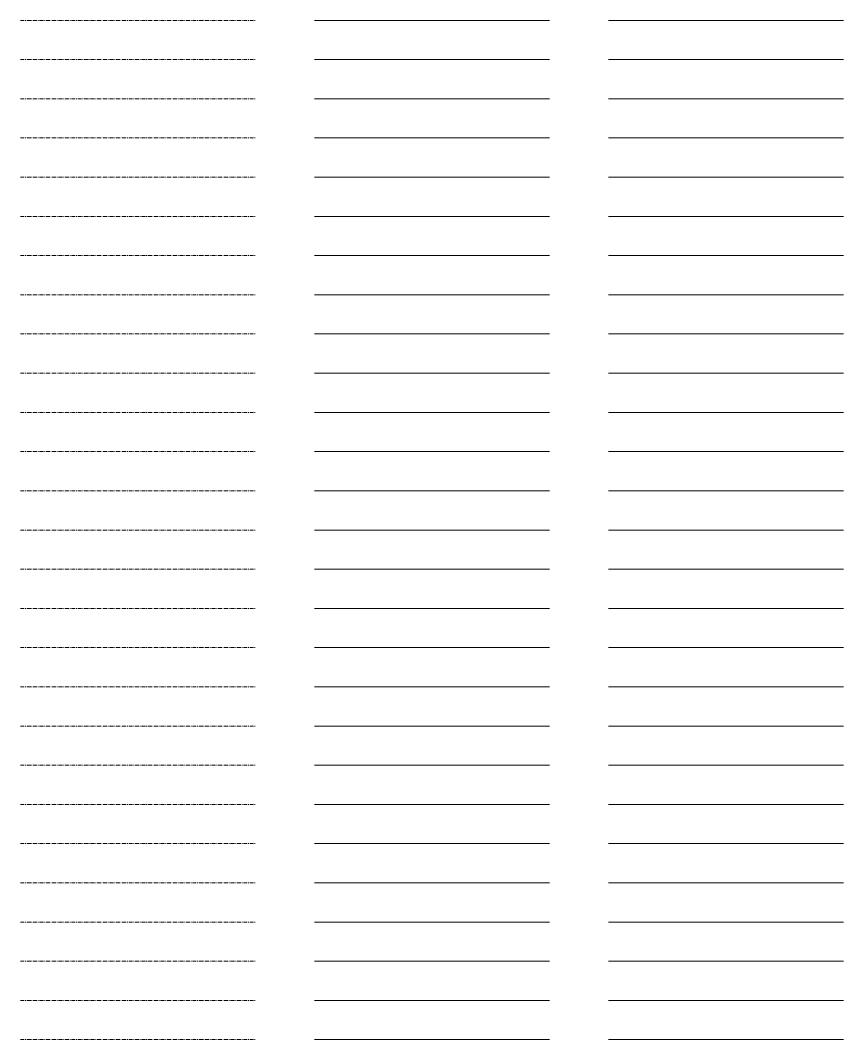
# Model space of a CAD drawing. Header units: metres. Extents: x -170 to 2070, y -13 to 17840.
# Drawn here: x 1650 to 2070, y 6680 to 7200 of the extents above; entities that cross this region are included whole.
import ezdxf
from ezdxf.lldxf.tags import DXFTag

# ---------------------------------------------------------------- set-up
doc = ezdxf.new("R2010")
doc.units = ezdxf.units.M
doc.linetypes.add('KL-VERLATEN-SO', pattern=[3.25, 2, -0.5, 0.25, -0.5])
for name, color, linetype, lineweight in [('B-OI-KL-ET_OV_DISTRIBUTIE_230 V_3x6Cu as6-(IN BEDRIJF)-G', 14, 'Continuous', 18), ('B-OI-KL-ET_OV_DISTRIBUTIE_230 V_3x6Cu as6-(RESERVE)-G', 14, 'KL-RESERVE-SO', 18), ('B-OI-KL-ET_OV_DISTRIBUTIE_230 V_3x6Cu as6-(VERLATEN)-G', 14, 'KL-VERLATEN-SO', 18), ('B-OI-KL-ET_OV_DISTRIBUTIE_230 V_4x10Cu as10-(IN BEDRIJF)-G', 14, 'Continuous', 18), ('B-OI-KL-ET_OV_DISTRIBUTIE_230 V_4x10Cu as10-(RESERVE)-G', 14, 'KL-RESERVE-SO', 18), ('B-OI-KL-ET_OV_DISTRIBUTIE_230 V_4x10Cu as10-(VERLATEN)-G', 14, 'KL-VERLATEN-SO', 18), ('B-OI-KL-ET_OV_DISTRIBUTIE_230 V_4x150Al 4x6Cu as50Cu-(IN BEDRIJF)-G', 14, 'Continuous', 18), ('B-OI-KL-ET_OV_DISTRIBUTIE_230 V_4x150Al 4x6Cu as50Cu-(RESERVE)-G', 14, 'KL-RESERVE-SO', 18), ('B-OI-KL-ET_OV_DISTRIBUTIE_230 V_4x150Al 4x6Cu as50Cu-(VERLATEN)-G', 14, 'KL-VERLATEN-SO', 18), ('B-OI-KL-ET_OV_DISTRIBUTIE_230 V_4x150Al as50Cu-(IN BEDRIJF)-G', 14, 'Continuous', 18), ('B-OI-KL-ET_OV_DISTRIBUTIE_230 V_4x150Al as50Cu-(RESERVE)-G', 14, 'KL-RESERVE-SO', 18), ('B-OI-KL-ET_OV_DISTRIBUTIE_230 V_4x150Al as50Cu-(VERLATEN)-G', 14, 'KL-VERLATEN-SO', 18), ('B-OI-KL-ET_OV_DISTRIBUTIE_230 V_4x16Cu as16-(IN BEDRIJF)-G', 14, 'Continuous', 18), ('B-OI-KL-ET_OV_DISTRIBUTIE_230 V_4x16Cu as16-(RESERVE)-G', 14, 'KL-RESERVE-SO', 18), ('B-OI-KL-ET_OV_DISTRIBUTIE_230 V_4x16Cu as16-(VERLATEN)-G', 14, 'KL-VERLATEN-SO', 18), ('B-OI-KL-ET_OV_DISTRIBUTIE_230 V_4x2.5Cu as2.5-(IN BEDRIJF)-G', 14, 'Continuous', 18), ('B-OI-KL-ET_OV_DISTRIBUTIE_230 V_4x2.5Cu as2.5-(RESERVE)-G', 14, 'KL-RESERVE-SO', 18), ('B-OI-KL-ET_OV_DISTRIBUTIE_230 V_4x2.5Cu as2.5-(VERLATEN)-G', 14, 'KL-VERLATEN-SO', 18), ('B-OI-KL-ET_OV_DISTRIBUTIE_230 V_4x50Al 4x2.5Cu as25Cu-(IN BEDRIJF)-G', 14, 'Continuous', 18), ('B-OI-KL-ET_OV_DISTRIBUTIE_230 V_4x50Al 4x2.5Cu as25Cu-(RESERVE)-G', 14, 'KL-RESERVE-SO', 18), ('B-OI-KL-ET_OV_DISTRIBUTIE_230 V_4x50Al 4x2.5Cu as25Cu-(VERLATEN)-G', 14, 'KL-VERLATEN-SO', 18), ('B-OI-KL-ET_OV_DISTRIBUTIE_230 V_4x6Cu as6-(IN BEDRIJF)-G', 14, 'Continuous', 18), ('B-OI-KL-ET_OV_DISTRIBUTIE_230 V_4x6Cu as6-(RESERVE)-G', 14, 'KL-RESERVE-SO', 18), ('B-OI-KL-ET_OV_DISTRIBUTIE_230 V_4x6Cu as6-(VERLATEN)-G', 14, 'KL-VERLATEN-SO', 18), ('B-OI-KL-ET_OV_DISTRIBUTIE_230 V_4x95Al 4x6Cu as35Cu-(IN BEDRIJF)-G', 14, 'Continuous', 18), ('B-OI-KL-ET_OV_DISTRIBUTIE_230 V_4x95Al 4x6Cu as35Cu-(RESERVE)-G', 14, 'KL-RESERVE-SO', 18), ('B-OI-KL-ET_OV_DISTRIBUTIE_230 V_4x95Al 4x6Cu as35Cu-(VERLATEN)-G', 14, 'KL-VERLATEN-SO', 18), ('B-OI-KL-ET_OV_DISTRIBUTIE_230 V_5x10Cu-(IN BEDRIJF)-G', 14, 'Continuous', 18), ('B-OI-KL-ET_OV_DISTRIBUTIE_230 V_5x10Cu-(RESERVE)-G', 14, 'KL-RESERVE-SO', 18), ('B-OI-KL-ET_OV_DISTRIBUTIE_230 V_5x10Cu-(VERLATEN)-G', 14, 'KL-VERLATEN-SO', 18), ('B-OI-KL-ET_OV_DISTRIBUTIE_230 V_5x16Cu-(IN BEDRIJF)-G', 14, 'Continuous', 18), ('B-OI-KL-ET_OV_DISTRIBUTIE_230 V_5x16Cu-(RESERVE)-G', 14, 'KL-RESERVE-SO', 18), ('B-OI-KL-ET_OV_DISTRIBUTIE_230 V_5x16Cu-(VERLATEN)-G', 14, 'KL-VERLATEN-SO', 18), ('B-OI-KL-ET_OV_DISTRIBUTIE_230 V_OVERIG-(IN BEDRIJF)-G', 14, 'Continuous', 18), ('B-OI-KL-ET_OV_DISTRIBUTIE_230 V_OVERIG-(RESERVE)-G', 14, 'KL-RESERVE-SO', 18), ('B-OI-KL-ET_OV_DISTRIBUTIE_230 V_OVERIG-(VERLATEN)-G', 14, 'KL-VERLATEN-SO', 18), ('B-OI-KL-ET_OV_DISTRIBUTIE_400 V_2x2.5Cu as2.5-(IN BEDRIJF)-G', 14, 'Continuous', 18), ('B-OI-KL-ET_OV_DISTRIBUTIE_400 V_2x2.5Cu as2.5-(RESERVE)-G', 14, 'KL-RESERVE-SO', 18), ('B-OI-KL-ET_OV_DISTRIBUTIE_400 V_2x2.5Cu as2.5-(VERLATEN)-G', 14, 'KL-VERLATEN-SO', 18), ('B-OI-KL-ET_OV_DISTRIBUTIE_400 V_3x10Cu as10-(IN BEDRIJF)-G', 14, 'Continuous', 18), ('B-OI-KL-ET_OV_DISTRIBUTIE_400 V_3x10Cu as10-(RESERVE)-G', 14, 'KL-RESERVE-SO', 18), ('B-OI-KL-ET_OV_DISTRIBUTIE_400 V_3x10Cu as10-(VERLATEN)-G', 14, 'KL-VERLATEN-SO', 18), ('B-OI-KL-ET_OV_DISTRIBUTIE_400 V_3x2.5Cu as2.5-(IN BEDRIJF)-G', 14, 'Continuous', 18), ('B-OI-KL-ET_OV_DISTRIBUTIE_400 V_3x2.5Cu as2.5-(RESERVE)-G', 14, 'KL-RESERVE-SO', 18), ('B-OI-KL-ET_OV_DISTRIBUTIE_400 V_3x2.5Cu as2.5-(VERLATEN)-G', 14, 'KL-VERLATEN-SO', 18), ('B-OI-KL-ET_OV_DISTRIBUTIE_400 V_3x6Cu as6-(IN BEDRIJF)-G', 14, 'Continuous', 18), ('B-OI-KL-ET_OV_DISTRIBUTIE_400 V_3x6Cu as6-(RESERVE)-G', 14, 'KL-RESERVE-SO', 18), ('B-OI-KL-ET_OV_DISTRIBUTIE_400 V_3x6Cu as6-(VERLATEN)-G', 14, 'KL-VERLATEN-SO', 18), ('B-OI-KL-ET_OV_DISTRIBUTIE_400 V_4x10Cu as10-(IN BEDRIJF)-G', 14, 'Continuous', 18), ('B-OI-KL-ET_OV_DISTRIBUTIE_400 V_4x10Cu as10-(RESERVE)-G', 14, 'KL-RESERVE-SO', 18), ('B-OI-KL-ET_OV_DISTRIBUTIE_400 V_4x10Cu as10-(VERLATEN)-G', 14, 'KL-VERLATEN-SO', 18), ('B-OI-KL-ET_OV_DISTRIBUTIE_400 V_4x150Al 4x6Cu as50Cu-(IN BEDRIJF)-G', 14, 'Continuous', 18), ('B-OI-KL-ET_OV_DISTRIBUTIE_400 V_4x150Al 4x6Cu as50Cu-(RESERVE)-G', 14, 'KL-RESERVE-SO', 18), ('B-OI-KL-ET_OV_DISTRIBUTIE_400 V_4x150Al 4x6Cu as50Cu-(VERLATEN)-G', 14, 'KL-VERLATEN-SO', 18), ('B-OI-KL-ET_OV_DISTRIBUTIE_400 V_4x150Al as50Cu-(IN BEDRIJF)-G', 14, 'Continuous', 18), ('B-OI-KL-ET_OV_DISTRIBUTIE_400 V_4x150Al as50Cu-(RESERVE)-G', 14, 'KL-RESERVE-SO', 18), ('B-OI-KL-ET_OV_DISTRIBUTIE_400 V_4x150Al as50Cu-(VERLATEN)-G', 14, 'KL-VERLATEN-SO', 18), ('B-OI-KL-ET_OV_DISTRIBUTIE_400 V_4x16Cu as16-(IN BEDRIJF)-G', 14, 'Continuous', 18), ('B-OI-KL-ET_OV_DISTRIBUTIE_400 V_4x16Cu as16-(RESERVE)-G', 14, 'KL-RESERVE-SO', 18), ('B-OI-KL-ET_OV_DISTRIBUTIE_400 V_4x16Cu as16-(VERLATEN)-G', 14, 'KL-VERLATEN-SO', 18), ('B-OI-KL-ET_OV_DISTRIBUTIE_400 V_4x2.5Cu as2.5-(IN BEDRIJF)-G', 14, 'Continuous', 18), ('B-OI-KL-ET_OV_DISTRIBUTIE_400 V_4x2.5Cu as2.5-(RESERVE)-G', 14, 'KL-RESERVE-SO', 18), ('B-OI-KL-ET_OV_DISTRIBUTIE_400 V_4x2.5Cu as2.5-(VERLATEN)-G', 14, 'KL-VERLATEN-SO', 18), ('B-OI-KL-ET_OV_DISTRIBUTIE_400 V_4x50Al 4x2.5Cu as25Cu-(IN BEDRIJF)-G', 14, 'Continuous', 18), ('B-OI-KL-ET_OV_DISTRIBUTIE_400 V_4x50Al 4x2.5Cu as25Cu-(RESERVE)-G', 14, 'KL-RESERVE-SO', 18), ('B-OI-KL-ET_OV_DISTRIBUTIE_400 V_4x50Al 4x2.5Cu as25Cu-(VERLATEN)-G', 14, 'KL-VERLATEN-SO', 18), ('B-OI-KL-ET_OV_DISTRIBUTIE_400 V_4x6Cu as6-(IN BEDRIJF)-G', 14, 'Continuous', 18), ('B-OI-KL-ET_OV_DISTRIBUTIE_400 V_4x6Cu as6-(RESERVE)-G', 14, 'KL-RESERVE-SO', 18), ('B-OI-KL-ET_OV_DISTRIBUTIE_400 V_4x6Cu as6-(VERLATEN)-G', 14, 'KL-VERLATEN-SO', 18), ('B-OI-KL-ET_OV_DISTRIBUTIE_400 V_4x95Al 4x6Cu as35Cu-(IN BEDRIJF)-G', 14, 'Continuous', 18), ('B-OI-KL-ET_OV_DISTRIBUTIE_400 V_4x95Al 4x6Cu as35Cu-(RESERVE)-G', 14, 'KL-RESERVE-SO', 18), ('B-OI-KL-ET_OV_DISTRIBUTIE_400 V_4x95Al 4x6Cu as35Cu-(VERLATEN)-G', 14, 'KL-VERLATEN-SO', 18), ('B-OI-KL-ET_OV_DISTRIBUTIE_400 V_5x10Cu-(IN BEDRIJF)-G', 14, 'Continuous', 18), ('B-OI-KL-ET_OV_DISTRIBUTIE_400 V_5x10Cu-(RESERVE)-G', 14, 'KL-RESERVE-SO', 18), ('B-OI-KL-ET_OV_DISTRIBUTIE_400 V_5x10Cu-(VERLATEN)-G', 14, 'KL-VERLATEN-SO', 18), ('B-OI-KL-ET_OV_DISTRIBUTIE_400 V_5x16Cu-(IN BEDRIJF)-G', 14, 'Continuous', 18), ('B-OI-KL-ET_OV_DISTRIBUTIE_400 V_5x16Cu-(RESERVE)-G', 14, 'KL-RESERVE-SO', 18), ('B-OI-KL-ET_OV_DISTRIBUTIE_400 V_5x16Cu-(VERLATEN)-G', 14, 'KL-VERLATEN-SO', 18), ('B-OI-KL-ET_OV_DISTRIBUTIE_400 V_OVERIG-(IN BEDRIJF)-G', 14, 'Continuous', 18), ('B-OI-KL-ET_OV_DISTRIBUTIE_400 V_OVERIG-(RESERVE)-G', 14, 'KL-RESERVE-SO', 18), ('B-OI-KL-ET_OV_DISTRIBUTIE_400 V_OVERIG-(VERLATEN)-G', 14, 'KL-VERLATEN-SO', 18)]:
    doc.layers.add(name, color=color, linetype=linetype, lineweight=lineweight)
tags = doc.linetypes.add('KL-RESERVE-SO', pattern='A,7,-2,["RS",Standard,S=1,R=0,X=-1,Y=-0.5],-1.5', length=10.5).pattern_tags.tags
tags[6] = DXFTag(74, 10)

msp = doc.modelspace()

# ---------------------------------------------------------------- linework, layer by layer
at = {"layer": 'B-OI-KL-ET_OV_DISTRIBUTIE_230 V_3x6Cu as6-(IN BEDRIJF)-G'}
msp.add_line((1950, 6680), (2070, 6680), dxfattribs=at)
at = {"layer": 'B-OI-KL-ET_OV_DISTRIBUTIE_230 V_3x6Cu as6-(RESERVE)-G'}
msp.add_line((1800, 6680), (1920, 6680), dxfattribs=at)
at = {"layer": 'B-OI-KL-ET_OV_DISTRIBUTIE_230 V_3x6Cu as6-(VERLATEN)-G'}
msp.add_line((1650, 6680), (1770, 6680), dxfattribs=at)
at = {"layer": 'B-OI-KL-ET_OV_DISTRIBUTIE_230 V_4x10Cu as10-(IN BEDRIJF)-G'}
msp.add_line((1950, 6700), (2070, 6700), dxfattribs=at)
at = {"layer": 'B-OI-KL-ET_OV_DISTRIBUTIE_230 V_4x10Cu as10-(RESERVE)-G'}
msp.add_line((1800, 6700), (1920, 6700), dxfattribs=at)
at = {"layer": 'B-OI-KL-ET_OV_DISTRIBUTIE_230 V_4x10Cu as10-(VERLATEN)-G'}
msp.add_line((1650, 6700), (1770, 6700), dxfattribs=at)
at = {"layer": 'B-OI-KL-ET_OV_DISTRIBUTIE_230 V_4x150Al 4x6Cu as50Cu-(IN BEDRIJF)-G'}
msp.add_line((1950, 6720), (2070, 6720), dxfattribs=at)
at = {"layer": 'B-OI-KL-ET_OV_DISTRIBUTIE_230 V_4x150Al 4x6Cu as50Cu-(RESERVE)-G'}
msp.add_line((1800, 6720), (1920, 6720), dxfattribs=at)
at = {"layer": 'B-OI-KL-ET_OV_DISTRIBUTIE_230 V_4x150Al 4x6Cu as50Cu-(VERLATEN)-G'}
msp.add_line((1650, 6720), (1770, 6720), dxfattribs=at)
at = {"layer": 'B-OI-KL-ET_OV_DISTRIBUTIE_230 V_4x150Al as50Cu-(IN BEDRIJF)-G'}
msp.add_line((1950, 6740), (2070, 6740), dxfattribs=at)
at = {"layer": 'B-OI-KL-ET_OV_DISTRIBUTIE_230 V_4x150Al as50Cu-(RESERVE)-G'}
msp.add_line((1800, 6740), (1920, 6740), dxfattribs=at)
at = {"layer": 'B-OI-KL-ET_OV_DISTRIBUTIE_230 V_4x150Al as50Cu-(VERLATEN)-G'}
msp.add_line((1650, 6740), (1770, 6740), dxfattribs=at)
at = {"layer": 'B-OI-KL-ET_OV_DISTRIBUTIE_230 V_4x16Cu as16-(IN BEDRIJF)-G'}
msp.add_line((1950, 6760), (2070, 6760), dxfattribs=at)
at = {"layer": 'B-OI-KL-ET_OV_DISTRIBUTIE_230 V_4x16Cu as16-(RESERVE)-G'}
msp.add_line((1800, 6760), (1920, 6760), dxfattribs=at)
at = {"layer": 'B-OI-KL-ET_OV_DISTRIBUTIE_230 V_4x16Cu as16-(VERLATEN)-G'}
msp.add_line((1650, 6760), (1770, 6760), dxfattribs=at)
at = {"layer": 'B-OI-KL-ET_OV_DISTRIBUTIE_230 V_4x2.5Cu as2.5-(IN BEDRIJF)-G'}
msp.add_line((1950, 6780), (2070, 6780), dxfattribs=at)
at = {"layer": 'B-OI-KL-ET_OV_DISTRIBUTIE_230 V_4x2.5Cu as2.5-(RESERVE)-G'}
msp.add_line((1800, 6780), (1920, 6780), dxfattribs=at)
at = {"layer": 'B-OI-KL-ET_OV_DISTRIBUTIE_230 V_4x2.5Cu as2.5-(VERLATEN)-G'}
msp.add_line((1650, 6780), (1770, 6780), dxfattribs=at)
at = {"layer": 'B-OI-KL-ET_OV_DISTRIBUTIE_230 V_4x50Al 4x2.5Cu as25Cu-(IN BEDRIJF)-G'}
msp.add_line((1950, 6800), (2070, 6800), dxfattribs=at)
at = {"layer": 'B-OI-KL-ET_OV_DISTRIBUTIE_230 V_4x50Al 4x2.5Cu as25Cu-(RESERVE)-G'}
msp.add_line((1800, 6800), (1920, 6800), dxfattribs=at)
at = {"layer": 'B-OI-KL-ET_OV_DISTRIBUTIE_230 V_4x50Al 4x2.5Cu as25Cu-(VERLATEN)-G'}
msp.add_line((1650, 6800), (1770, 6800), dxfattribs=at)
at = {"layer": 'B-OI-KL-ET_OV_DISTRIBUTIE_230 V_4x6Cu as6-(IN BEDRIJF)-G'}
msp.add_line((1950, 6820), (2070, 6820), dxfattribs=at)
at = {"layer": 'B-OI-KL-ET_OV_DISTRIBUTIE_230 V_4x6Cu as6-(RESERVE)-G'}
msp.add_line((1800, 6820), (1920, 6820), dxfattribs=at)
at = {"layer": 'B-OI-KL-ET_OV_DISTRIBUTIE_230 V_4x6Cu as6-(VERLATEN)-G'}
msp.add_line((1650, 6820), (1770, 6820), dxfattribs=at)
at = {"layer": 'B-OI-KL-ET_OV_DISTRIBUTIE_230 V_4x95Al 4x6Cu as35Cu-(IN BEDRIJF)-G'}
msp.add_line((1950, 6840), (2070, 6840), dxfattribs=at)
at = {"layer": 'B-OI-KL-ET_OV_DISTRIBUTIE_230 V_4x95Al 4x6Cu as35Cu-(RESERVE)-G'}
msp.add_line((1800, 6840), (1920, 6840), dxfattribs=at)
at = {"layer": 'B-OI-KL-ET_OV_DISTRIBUTIE_230 V_4x95Al 4x6Cu as35Cu-(VERLATEN)-G'}
msp.add_line((1650, 6840), (1770, 6840), dxfattribs=at)
at = {"layer": 'B-OI-KL-ET_OV_DISTRIBUTIE_230 V_5x10Cu-(IN BEDRIJF)-G'}
msp.add_line((1950, 6860), (2070, 6860), dxfattribs=at)
at = {"layer": 'B-OI-KL-ET_OV_DISTRIBUTIE_230 V_5x10Cu-(RESERVE)-G'}
msp.add_line((1800, 6860), (1920, 6860), dxfattribs=at)
at = {"layer": 'B-OI-KL-ET_OV_DISTRIBUTIE_230 V_5x10Cu-(VERLATEN)-G'}
msp.add_line((1650, 6860), (1770, 6860), dxfattribs=at)
at = {"layer": 'B-OI-KL-ET_OV_DISTRIBUTIE_230 V_5x16Cu-(IN BEDRIJF)-G'}
msp.add_line((1950, 6880), (2070, 6880), dxfattribs=at)
at = {"layer": 'B-OI-KL-ET_OV_DISTRIBUTIE_230 V_5x16Cu-(RESERVE)-G'}
msp.add_line((1800, 6880), (1920, 6880), dxfattribs=at)
at = {"layer": 'B-OI-KL-ET_OV_DISTRIBUTIE_230 V_5x16Cu-(VERLATEN)-G'}
msp.add_line((1650, 6880), (1770, 6880), dxfattribs=at)
at = {"layer": 'B-OI-KL-ET_OV_DISTRIBUTIE_230 V_OVERIG-(IN BEDRIJF)-G'}
msp.add_line((1950, 6900), (2070, 6900), dxfattribs=at)
at = {"layer": 'B-OI-KL-ET_OV_DISTRIBUTIE_230 V_OVERIG-(RESERVE)-G'}
msp.add_line((1800, 6900), (1920, 6900), dxfattribs=at)
at = {"layer": 'B-OI-KL-ET_OV_DISTRIBUTIE_230 V_OVERIG-(VERLATEN)-G'}
msp.add_line((1650, 6900), (1770, 6900), dxfattribs=at)
at = {"layer": 'B-OI-KL-ET_OV_DISTRIBUTIE_400 V_2x2.5Cu as2.5-(IN BEDRIJF)-G'}
msp.add_line((1950, 6920), (2070, 6920), dxfattribs=at)
at = {"layer": 'B-OI-KL-ET_OV_DISTRIBUTIE_400 V_2x2.5Cu as2.5-(RESERVE)-G'}
msp.add_line((1800, 6920), (1920, 6920), dxfattribs=at)
at = {"layer": 'B-OI-KL-ET_OV_DISTRIBUTIE_400 V_2x2.5Cu as2.5-(VERLATEN)-G'}
msp.add_line((1650, 6920), (1770, 6920), dxfattribs=at)
at = {"layer": 'B-OI-KL-ET_OV_DISTRIBUTIE_400 V_3x10Cu as10-(IN BEDRIJF)-G'}
msp.add_line((1950, 6940), (2070, 6940), dxfattribs=at)
at = {"layer": 'B-OI-KL-ET_OV_DISTRIBUTIE_400 V_3x10Cu as10-(RESERVE)-G'}
msp.add_line((1800, 6940), (1920, 6940), dxfattribs=at)
at = {"layer": 'B-OI-KL-ET_OV_DISTRIBUTIE_400 V_3x10Cu as10-(VERLATEN)-G'}
msp.add_line((1650, 6940), (1770, 6940), dxfattribs=at)
at = {"layer": 'B-OI-KL-ET_OV_DISTRIBUTIE_400 V_3x2.5Cu as2.5-(IN BEDRIJF)-G'}
msp.add_line((1950, 6960), (2070, 6960), dxfattribs=at)
at = {"layer": 'B-OI-KL-ET_OV_DISTRIBUTIE_400 V_3x2.5Cu as2.5-(RESERVE)-G'}
msp.add_line((1800, 6960), (1920, 6960), dxfattribs=at)
at = {"layer": 'B-OI-KL-ET_OV_DISTRIBUTIE_400 V_3x2.5Cu as2.5-(VERLATEN)-G'}
msp.add_line((1650, 6960), (1770, 6960), dxfattribs=at)
at = {"layer": 'B-OI-KL-ET_OV_DISTRIBUTIE_400 V_3x6Cu as6-(IN BEDRIJF)-G'}
msp.add_line((1950, 6980), (2070, 6980), dxfattribs=at)
at = {"layer": 'B-OI-KL-ET_OV_DISTRIBUTIE_400 V_3x6Cu as6-(RESERVE)-G'}
msp.add_line((1800, 6980), (1920, 6980), dxfattribs=at)
at = {"layer": 'B-OI-KL-ET_OV_DISTRIBUTIE_400 V_3x6Cu as6-(VERLATEN)-G'}
msp.add_line((1650, 6980), (1770, 6980), dxfattribs=at)
at = {"layer": 'B-OI-KL-ET_OV_DISTRIBUTIE_400 V_4x10Cu as10-(IN BEDRIJF)-G'}
msp.add_line((1950, 7000), (2070, 7000), dxfattribs=at)
at = {"layer": 'B-OI-KL-ET_OV_DISTRIBUTIE_400 V_4x10Cu as10-(RESERVE)-G'}
msp.add_line((1800, 7000), (1920, 7000), dxfattribs=at)
at = {"layer": 'B-OI-KL-ET_OV_DISTRIBUTIE_400 V_4x10Cu as10-(VERLATEN)-G'}
msp.add_line((1650, 7000), (1770, 7000), dxfattribs=at)
at = {"layer": 'B-OI-KL-ET_OV_DISTRIBUTIE_400 V_4x150Al 4x6Cu as50Cu-(IN BEDRIJF)-G'}
msp.add_line((1950, 7020), (2070, 7020), dxfattribs=at)
at = {"layer": 'B-OI-KL-ET_OV_DISTRIBUTIE_400 V_4x150Al 4x6Cu as50Cu-(RESERVE)-G'}
msp.add_line((1800, 7020), (1920, 7020), dxfattribs=at)
at = {"layer": 'B-OI-KL-ET_OV_DISTRIBUTIE_400 V_4x150Al 4x6Cu as50Cu-(VERLATEN)-G'}
msp.add_line((1650, 7020), (1770, 7020), dxfattribs=at)
at = {"layer": 'B-OI-KL-ET_OV_DISTRIBUTIE_400 V_4x150Al as50Cu-(IN BEDRIJF)-G'}
msp.add_line((1950, 7040), (2070, 7040), dxfattribs=at)
at = {"layer": 'B-OI-KL-ET_OV_DISTRIBUTIE_400 V_4x150Al as50Cu-(RESERVE)-G'}
msp.add_line((1800, 7040), (1920, 7040), dxfattribs=at)
at = {"layer": 'B-OI-KL-ET_OV_DISTRIBUTIE_400 V_4x150Al as50Cu-(VERLATEN)-G'}
msp.add_line((1650, 7040), (1770, 7040), dxfattribs=at)
at = {"layer": 'B-OI-KL-ET_OV_DISTRIBUTIE_400 V_4x16Cu as16-(IN BEDRIJF)-G'}
msp.add_line((1950, 7060), (2070, 7060), dxfattribs=at)
at = {"layer": 'B-OI-KL-ET_OV_DISTRIBUTIE_400 V_4x16Cu as16-(RESERVE)-G'}
msp.add_line((1800, 7060), (1920, 7060), dxfattribs=at)
at = {"layer": 'B-OI-KL-ET_OV_DISTRIBUTIE_400 V_4x16Cu as16-(VERLATEN)-G'}
msp.add_line((1650, 7060), (1770, 7060), dxfattribs=at)
at = {"layer": 'B-OI-KL-ET_OV_DISTRIBUTIE_400 V_4x2.5Cu as2.5-(IN BEDRIJF)-G'}
msp.add_line((1950, 7080), (2070, 7080), dxfattribs=at)
at = {"layer": 'B-OI-KL-ET_OV_DISTRIBUTIE_400 V_4x2.5Cu as2.5-(RESERVE)-G'}
msp.add_line((1800, 7080), (1920, 7080), dxfattribs=at)
at = {"layer": 'B-OI-KL-ET_OV_DISTRIBUTIE_400 V_4x2.5Cu as2.5-(VERLATEN)-G'}
msp.add_line((1650, 7080), (1770, 7080), dxfattribs=at)
at = {"layer": 'B-OI-KL-ET_OV_DISTRIBUTIE_400 V_4x50Al 4x2.5Cu as25Cu-(IN BEDRIJF)-G'}
msp.add_line((1950, 7100), (2070, 7100), dxfattribs=at)
at = {"layer": 'B-OI-KL-ET_OV_DISTRIBUTIE_400 V_4x50Al 4x2.5Cu as25Cu-(RESERVE)-G'}
msp.add_line((1800, 7100), (1920, 7100), dxfattribs=at)
at = {"layer": 'B-OI-KL-ET_OV_DISTRIBUTIE_400 V_4x50Al 4x2.5Cu as25Cu-(VERLATEN)-G'}
msp.add_line((1650, 7100), (1770, 7100), dxfattribs=at)
at = {"layer": 'B-OI-KL-ET_OV_DISTRIBUTIE_400 V_4x6Cu as6-(IN BEDRIJF)-G'}
msp.add_line((1950, 7120), (2070, 7120), dxfattribs=at)
at = {"layer": 'B-OI-KL-ET_OV_DISTRIBUTIE_400 V_4x6Cu as6-(RESERVE)-G'}
msp.add_line((1800, 7120), (1920, 7120), dxfattribs=at)
at = {"layer": 'B-OI-KL-ET_OV_DISTRIBUTIE_400 V_4x6Cu as6-(VERLATEN)-G'}
msp.add_line((1650, 7120), (1770, 7120), dxfattribs=at)
at = {"layer": 'B-OI-KL-ET_OV_DISTRIBUTIE_400 V_4x95Al 4x6Cu as35Cu-(IN BEDRIJF)-G'}
msp.add_line((1950, 7140), (2070, 7140), dxfattribs=at)
at = {"layer": 'B-OI-KL-ET_OV_DISTRIBUTIE_400 V_4x95Al 4x6Cu as35Cu-(RESERVE)-G'}
msp.add_line((1800, 7140), (1920, 7140), dxfattribs=at)
at = {"layer": 'B-OI-KL-ET_OV_DISTRIBUTIE_400 V_4x95Al 4x6Cu as35Cu-(VERLATEN)-G'}
msp.add_line((1650, 7140), (1770, 7140), dxfattribs=at)
at = {"layer": 'B-OI-KL-ET_OV_DISTRIBUTIE_400 V_5x10Cu-(IN BEDRIJF)-G'}
msp.add_line((1950, 7160), (2070, 7160), dxfattribs=at)
at = {"layer": 'B-OI-KL-ET_OV_DISTRIBUTIE_400 V_5x10Cu-(RESERVE)-G'}
msp.add_line((1800, 7160), (1920, 7160), dxfattribs=at)
at = {"layer": 'B-OI-KL-ET_OV_DISTRIBUTIE_400 V_5x10Cu-(VERLATEN)-G'}
msp.add_line((1650, 7160), (1770, 7160), dxfattribs=at)
at = {"layer": 'B-OI-KL-ET_OV_DISTRIBUTIE_400 V_5x16Cu-(IN BEDRIJF)-G'}
msp.add_line((1950, 7180), (2070, 7180), dxfattribs=at)
at = {"layer": 'B-OI-KL-ET_OV_DISTRIBUTIE_400 V_5x16Cu-(RESERVE)-G'}
msp.add_line((1800, 7180), (1920, 7180), dxfattribs=at)
at = {"layer": 'B-OI-KL-ET_OV_DISTRIBUTIE_400 V_5x16Cu-(VERLATEN)-G'}
msp.add_line((1650, 7180), (1770, 7180), dxfattribs=at)
at = {"layer": 'B-OI-KL-ET_OV_DISTRIBUTIE_400 V_OVERIG-(IN BEDRIJF)-G'}
msp.add_line((1950, 7200), (2070, 7200), dxfattribs=at)
at = {"layer": 'B-OI-KL-ET_OV_DISTRIBUTIE_400 V_OVERIG-(RESERVE)-G'}
msp.add_line((1800, 7200), (1920, 7200), dxfattribs=at)
at = {"layer": 'B-OI-KL-ET_OV_DISTRIBUTIE_400 V_OVERIG-(VERLATEN)-G'}
msp.add_line((1650, 7200), (1770, 7200), dxfattribs=at)

doc.saveas('drawing.dxf')
